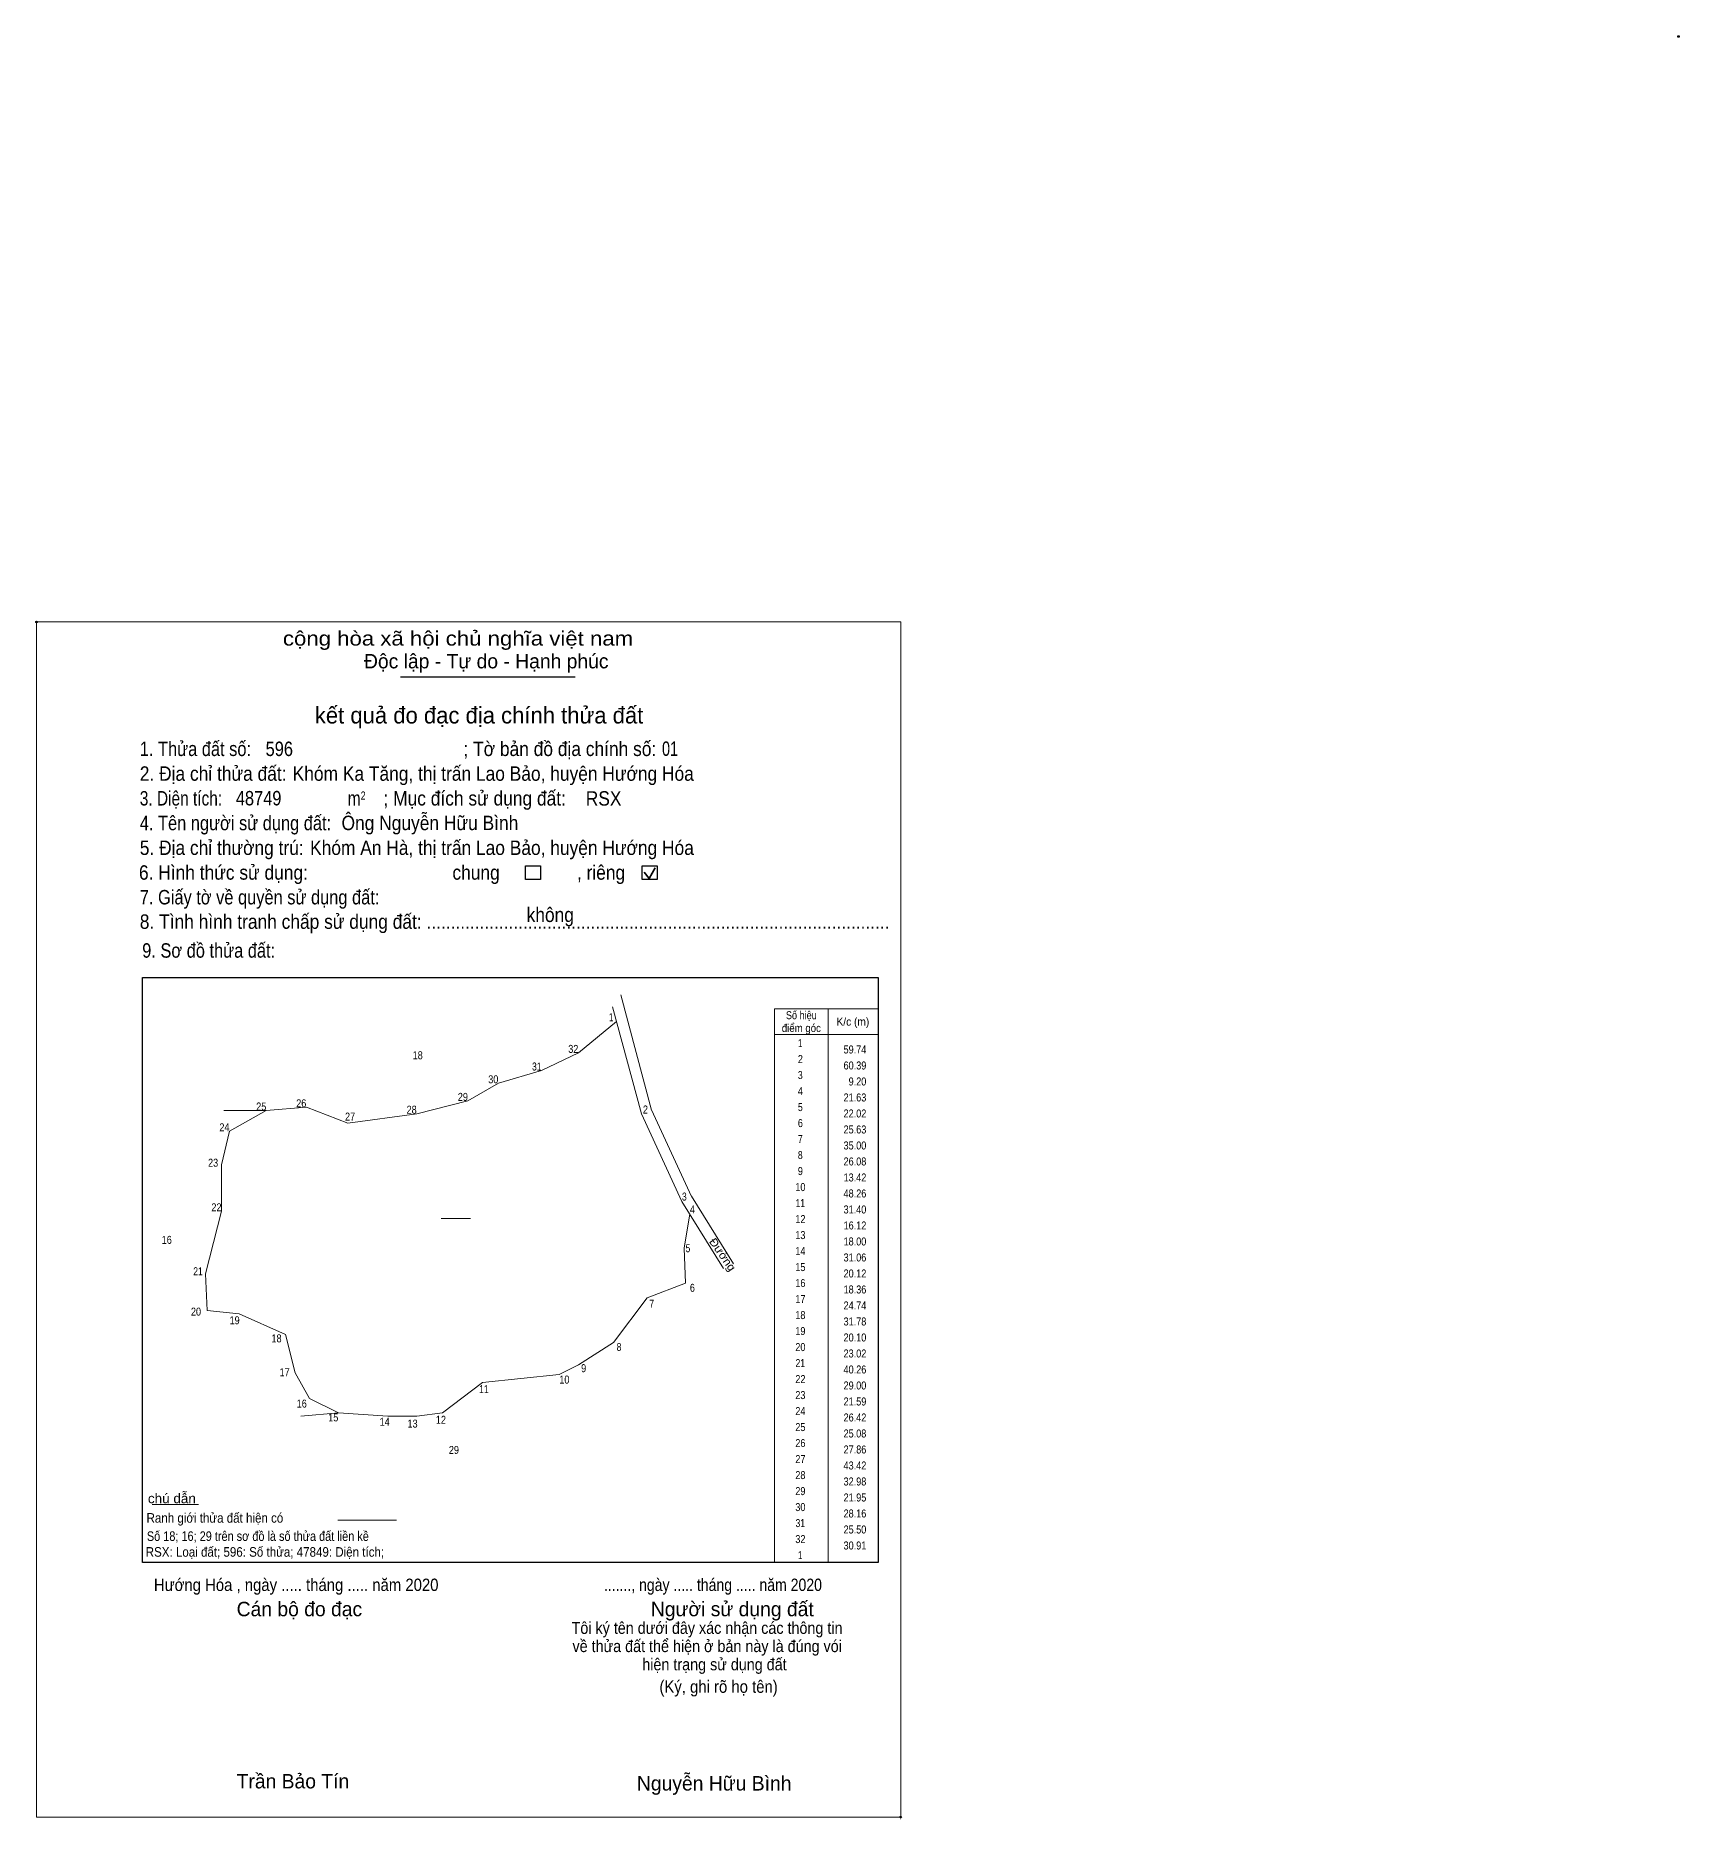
# Model space of a CAD drawing. Header units: centimetres. Extents: x 536072 to 541537, y 1838884 to 1841797.
# Drawn here: x 538803 to 539830, y 1840682 to 1841797 of the extents above; entities that cross this region are included whole.
import ezdxf
from ezdxf.enums import TextEntityAlignment as Align

# ---------------------------------------------------------------- set-up
doc = ezdxf.new("R2010")
doc.units = ezdxf.units.CM
doc.header["$LTSCALE"] = 2
doc.header["$PDMODE"] = 32
doc.header["$PDSIZE"] = 1
for name, color, linetype, lineweight in [('17', 7, 'Continuous', 13), ('2', 7, 'Continuous', 25), ('28', 7, 'Continuous', 13), ('6', 7, 'Continuous', 13), ('63', 7, 'Continuous', 13)]:
    doc.layers.add(name, color=color, linetype=linetype, lineweight=lineweight)

msp = doc.modelspace()

# ---------------------------------------------------------------- linework, layer by layer
at = {"layer": '17'}
msp.add_line((538875.8, 1840878.95), (538904.76, 1840878.95), dxfattribs=at)
at = {"layer": '2'}
for p, q in [((539030.99, 1841396.28), (539140.2, 1841396.28)), ((538869.76, 1841208.31), (539329.51, 1841208.31)), ((539329.51, 1841208.31), (539329.51, 1840842.78))]:
    msp.add_line(p, q, dxfattribs=at)
at = {"layer": '2', "lineweight": 35}
for p, q in [((539183.31, 1841274.2), (539186.38, 1841270.21)), ((539186.38, 1841270.21), (539190.12, 1841276.9))]:
    msp.add_line(p, q, dxfattribs=at)
at = {"layer": '2', "lineweight": 13}
msp.add_lwpolyline([(538803.54, 1841430.54), (539343.57, 1841430.54), (539343.57, 1840683.61), (538803.54, 1840683.61)], close=True, dxfattribs=at)
at = {"layer": '2'}
for points in [[(539109.13, 1841278.19), (539118.41, 1841278.19), (539118.41, 1841269.54), (539109.13, 1841269.54)], [(539182.1, 1841278.19), (539191.38, 1841278.19), (539191.38, 1841269.54), (539182.1, 1841269.54)]]:
    msp.add_lwpolyline(points, close=True, dxfattribs=at)
msp.add_lwpolyline([(539329.51, 1840842.78), (538869.76, 1840842.78), (538869.76, 1841208.31)], dxfattribs=at)
for p in [(539829.62, 1841796.45), (538803.54, 1841430.54), (539343.56, 1840683.61)]:
    msp.add_point(p, dxfattribs=at)
at = {"layer": '28'}
for p, q in [((539187.93, 1841125.43), (539168.6, 1841197.5)), ((539212.9, 1841071.56), (539187.9, 1841125.56)), ((539212.9, 1841071.56), (539187.9, 1841125.56)), ((539239.01, 1841029.46), (539212.86, 1841071.65))]:
    msp.add_line(p, q, dxfattribs=at)
msp.add_lwpolyline([(539163.57, 1841190.01), (539181.51, 1841123.17), (539206.88, 1841068.37), (539232.88, 1841026.42)], dxfattribs=at)
at = {"layer": '6'}
msp.add_line((538991.88, 1840869.11), (539028.44, 1840869.11), dxfattribs=at)
msp.add_lwpolyline([(539211.73, 1841060.56), (539208.17, 1841039.23), (539209.17, 1841017.23), (539185.17, 1841008.23), (539164.17, 1840980.23), (539142.17, 1840966.23), (539130.17, 1840960.23), (539082.17, 1840955.23), (539057.17, 1840936.23), (539041.17, 1840934.23), (539023.17, 1840934.23), (538992.17, 1840936.23), (538974.17, 1840945.23), (538965.17, 1840961.23), (538959.17, 1840985.23), (538930.17, 1840998.23), (538910.17, 1841000.23), (538909.17, 1841023.23), (538919.17, 1841062.23), (538919.17, 1841091.23), (538924.17, 1841112.23), (538947.17, 1841125.23), (538972.17, 1841127.23), (538998.17, 1841117.23), (539041.17, 1841123.23), (539073.17, 1841131.23), (539092.17, 1841142.23), (539119.17, 1841150.23), (539142.17, 1841161.23), (539166.03, 1841180.88)], dxfattribs=at)
at = {"layer": '63'}
for p, q in [((539298.31, 1841188.78), (539298.31, 1840842.78)), ((539298.31, 1841188.78), (539298.31, 1840842.78)), ((539264.71, 1841172.78), (539329.51, 1841172.78)), ((538947.17, 1841125.23), (538920.64, 1841125.2)), ((539056.47, 1841057.74), (539074.67, 1841057.74)), ((538992.17, 1840936.23), (538968.63, 1840934.2))]:
    msp.add_line(p, q, dxfattribs=at)
msp.add_lwpolyline([(539264.71, 1841188.78), (539329.51, 1841188.78), (539329.51, 1840842.78), (539264.71, 1840842.78)], close=True, dxfattribs=at)

# ---------------------------------------------------------------- texts
at = {"layer": '2'}
for s, height, width, p in [('cộng hòa xã hội chủ nghĩa việt nam', 9.014, 1.15, (538957.52, 1841415.76)), ('1. Thửa đất số:', 9.014, 0.85, (538868.1, 1841346.74)), ('596', 9.02, 0.85, (538946.72, 1841346.74)), ('; Tờ bản đồ địa chính số:', 9.014, 0.9, (539070.34, 1841346.74)), ('01', 9.02, 0.75, (539194.42, 1841346.86)), ('2. Địa chỉ thửa đất:', 9.014, 0.9, (538868.1, 1841331.28)), ('Khóm Ka Tăng, thị trấn Lao Bảo, huyện Hướng Hóa', 9.01, 0.9, (538963.64, 1841331.28)), ('3. Diện tích:', 9.014, 0.8, (538868.1, 1841315.82)), ('48749', 9.02, 0.85, (538928.1, 1841315.9)), ('m', 9.014, 0.8, (538998.04, 1841315.82)), ('2', 5.151, 0.8, (539006.14, 1841319.44)), ('; Mục đích sử dụng đất:', 9.014, 0.9, (539020.38, 1841315.82)), ('RSX', 9.01, 0.9, (539146.78, 1841315.76)), ('Ông Nguyễn Hữu Bình', 9.02, 0.9, (538994.16, 1841300.44)), ('4. Tên người sử dụng đất:', 9.014, 0.85, (538868.1, 1841300.38)), ('5. Địa chỉ thường trú:', 9.014, 0.9, (538868.1, 1841284.92)), ('Khóm An Hà, thị trấn Lao Bảo, huyện Hướng Hóa', 9.01, 0.9, (538974.52, 1841284.92)), ('6. Hình thức sử dụng:', 9.014, 0.9, (538867.58, 1841269.46)), ('chung                , riêng', 9.014, 0.9, (539063.46, 1841269.46)), ('7. Giấy tờ về quyền sử dụng đất:', 9.014, 0.85, (538868.1, 1841254.02)), ('8. Tình hình tranh chấp sử dụng đất: ................................................................................................', 9.014, 0.9, (538868.1, 1841238.76)), ('không', 9.015, 0.9, (539109.82, 1841243.02)), ('9. Sơ đồ thửa đất:', 9.014, 0.85, (538869.61, 1841220.72)), ('Hướng Hóa , ngày ..... tháng ..... năm 2020', 7.73, 0.9, (538876.92, 1840824.92)), ('......., ngày ..... tháng ..... năm 2020', 7.73, 0.85, (539158.1, 1840824.92)), ('(Ký, ghi rõ họ tên)', 7.727, 0.9, (539192.82, 1840761.3))]:
    msp.add_text(s, height=height, dxfattribs=dict(at, width=width)).set_placement(p)
for s, height, p in [('Độc lập - Tự do - Hạnh phúc', 9.014, (539008.2, 1841401.54)), ('Cán bộ đo đạc', 9.015, (538928.62, 1840809.14)), ('Người sử dụng đất', 9.014, (539187.46, 1840809.14)), ('Trần Bảo Tín', 9.01, (538928.64, 1840701.54)), ('Nguyễn Hữu Bình', 9.02, (539178.74, 1840700.22))]:
    msp.add_text(s, height=height, dxfattribs=at).set_placement(p)
for s, height, p in [('kết quả đo đạc địa chính thửa đất', 10.3, (539080.11, 1841367.08)), ('.', 2.576, (539343.514, 1840682.22))]:
    msp.add_text(s, height=height, dxfattribs=at).set_placement(p, align=Align.CENTER)
at = {"layer": '2', "width": 0.9}
for s, p in [('Tôi ký tên dưới đây xác nhận các thông tin', (539222.57, 1840798.12)), ('về thửa đất thể hiện ở bản này là đúng vói', (539222.65, 1840786.74)), ('hiện trạng sử dụng đất', (539227.21, 1840775.34))]:
    msp.add_text(s, height=7.447, dxfattribs=at).set_placement(p, align=Align.CENTER)
at = {"layer": '6'}
for s, width, p in [('chú dẫn', 1.05, (538873.16, 1840879.78)), ('Ranh giới thửa đất hiện có ', 0.9, (538872.32, 1840867.6)), ('Số 18; 16; 29 trên sơ đồ là số thửa đất liền kề', 0.85, (538872.53, 1840856.21)), ('RSX: Loại đất; 596: Số thửa; 47849: Diện tích;', 0.9, (538871.81, 1840846.33))]:
    msp.add_text(s, height=6, dxfattribs=dict(at, width=width)).set_placement(p)
at = {"layer": '63'}
for s, width, p in [(' 1', 0.75, (539164.03, 1841180.95)), (' 32', 0.85, (539142.15, 1841161.21)), (' 18', 0.85, (539044.93, 1841157.25)), (' 31', 0.8, (539119.15, 1841150.21)), ('59.74', 0.85, (539322.09, 1841160.86)), ('60.39', 0.85, (539322.09, 1841150.86)), (' 30', 0.85, (539092.15, 1841142.21)), ('9.20', 0.85, (539322.09, 1841140.86)), (' 29', 0.85, (539073.15, 1841131.21)), ('21.63', 0.85, (539322.09, 1841130.86)), (' 25', 0.85, (538947.15, 1841125.21)), (' 26', 0.85, (538972.15, 1841127.21)), (' 27', 0.85, (539002.67, 1841118.9)), (' 28', 0.85, (539041.15, 1841123.21)), (' 2', 0.85, (539185.63, 1841123.34)), ('22.02', 0.85, (539322.09, 1841120.86)), (' 24', 0.85, (538924.15, 1841112.21)), ('25.63', 0.85, (539322.09, 1841110.86)), ('35.00', 0.85, (539322.09, 1841100.86)), (' 23', 0.85, (538917.07, 1841090.07)), ('26.08', 0.85, (539322.09, 1841090.86)), ('13.42', 0.85, (539322.09, 1841080.86)), (' 22', 0.85, (538919.15, 1841062.21)), (' 3', 0.8, (539209.87, 1841068.92)), (' 4', 0.85, (539215, 1841060.91)), ('48.26', 0.85, (539322.09, 1841070.86)), ('31.40', 0.85, (539322.09, 1841060.86)), ('16.12', 0.85, (539322.09, 1841050.86)), (' 16', 0.85, (538888.11, 1841041.88)), ('18.00', 0.85, (539322.09, 1841040.86)), (' 5', 0.8, (539212.1, 1841036.66)), ('31.06', 0.85, (539322.09, 1841030.86)), (' 21', 0.8, (538907.45, 1841022.26)), ('20.12', 0.85, (539322.09, 1841020.86)), (' 6', 0.85, (539214.99, 1841011.92)), ('18.36', 0.85, (539322.09, 1841010.86)), (' 20', 0.85, (538906.37, 1840997)), (' 7', 0.8, (539189.48, 1841001.98)), ('24.74', 0.85, (539322.09, 1841000.86)), (' 19', 0.85, (538930.52, 1840991.6)), ('31.78', 0.85, (539322.09, 1840990.86)), (' 18', 0.85, (538956.69, 1840980.3)), (' 8', 0.8, (539169.05, 1840974.92)), ('20.10', 0.85, (539322.09, 1840980.86)), (' 9', 0.85, (539147.05, 1840961.67)), ('40.26', 0.85, (539322.09, 1840960.86)), ('23.02', 0.85, (539322.09, 1840970.86)), (' 17', 0.85, (538961.75, 1840959.13)), (' 10', 0.85, (539136.56, 1840954.54)), ('29.00', 0.85, (539322.09, 1840950.86)), (' 16', 0.85, (538972.45, 1840939.54)), (' 11', 0.8, (539086.1, 1840948.6)), ('21.59', 0.85, (539322.09, 1840940.86)), (' 15', 0.85, (538992.15, 1840930.92)), (' 15', 0.85, (538992.16, 1840930.93)), (' 14', 0.85, (539024.28, 1840928.16)), (' 13', 0.85, (539041.71, 1840927.03)), (' 12', 0.85, (539059.41, 1840929.41)), ('26.42', 0.85, (539322.09, 1840930.86)), ('25.08', 0.85, (539322.09, 1840920.86)), ('29', 0.85, (539067.55, 1840910.57)), ('27.86', 0.85, (539322.09, 1840910.86)), ('43.42', 0.85, (539322.09, 1840900.86)), ('32.98', 0.85, (539322.09, 1840890.86)), ('21.95', 0.85, (539322.09, 1840880.86)), ('28.16', 0.85, (539322.09, 1840870.86)), ('25.50', 0.85, (539322.09, 1840860.86)), ('30.91', 0.85, (539322.09, 1840850.86))]:
    msp.add_text(s, height=5, dxfattribs=dict(at, width=width)).set_placement(p, align=Align.RIGHT)
for s, width, p in [('điểm góc', 0.9, (539281.495, 1841174.26)), ('Số hiệu', 0.85, (539281.485, 1841182.26)), ('K/c (m)', 0.95, (539313.695, 1841178.26)), (' 1', 0.75, (539280.09, 1841164.86)), (' 2', 0.85, (539280.09, 1841154.86)), (' 3', 0.8, (539280.095, 1841144.86)), (' 4', 0.85, (539280.09, 1841134.86)), (' 5', 0.8, (539280.095, 1841124.86)), (' 6', 0.85, (539280.095, 1841114.86)), (' 8', 0.8, (539280.09, 1841094.86)), (' 7', 0.8, (539280.09, 1841104.86)), (' 9', 0.85, (539280.09, 1841084.86)), (' 10', 0.85, (539280.085, 1841074.86)), (' 11', 0.8, (539280.085, 1841064.86)), (' 12', 0.85, (539280.095, 1841054.86)), (' 13', 0.85, (539280.09, 1841044.86)), (' 14', 0.85, (539280.085, 1841034.86)), (' 15', 0.85, (539280.09, 1841024.86)), (' 16', 0.85, (539280.09, 1841014.86)), (' 17', 0.85, (539280.095, 1841004.86)), (' 18', 0.85, (539280.095, 1840994.86)), (' 19', 0.85, (539280.085, 1840984.86)), (' 20', 0.85, (539280.085, 1840974.86)), (' 21', 0.8, (539280.085, 1840964.86)), (' 22', 0.85, (539280.095, 1840954.86)), (' 23', 0.85, (539280.09, 1840944.86)), (' 24', 0.85, (539280.085, 1840934.86)), (' 25', 0.85, (539280.09, 1840924.86)), (' 26', 0.85, (539280.09, 1840914.86)), (' 27', 0.85, (539280.095, 1840904.86)), (' 28', 0.85, (539280.095, 1840894.86)), (' 29', 0.85, (539280.085, 1840884.86)), (' 30', 0.85, (539280.085, 1840874.86)), (' 31', 0.8, (539280.085, 1840864.86)), (' 32', 0.85, (539280.095, 1840854.86)), (' 1', 0.75, (539280.09, 1840844.86))]:
    msp.add_text(s, height=5, dxfattribs=dict(at, width=width)).set_placement(p, align=Align.CENTER)
at = {"layer": '63', "width": 1.1}
msp.add_text('Đường', height=5, rotation=304.774, dxfattribs=at).set_placement((539230.209, 1841033.766), align=Align.CENTER)

doc.saveas('drawing.dxf')
